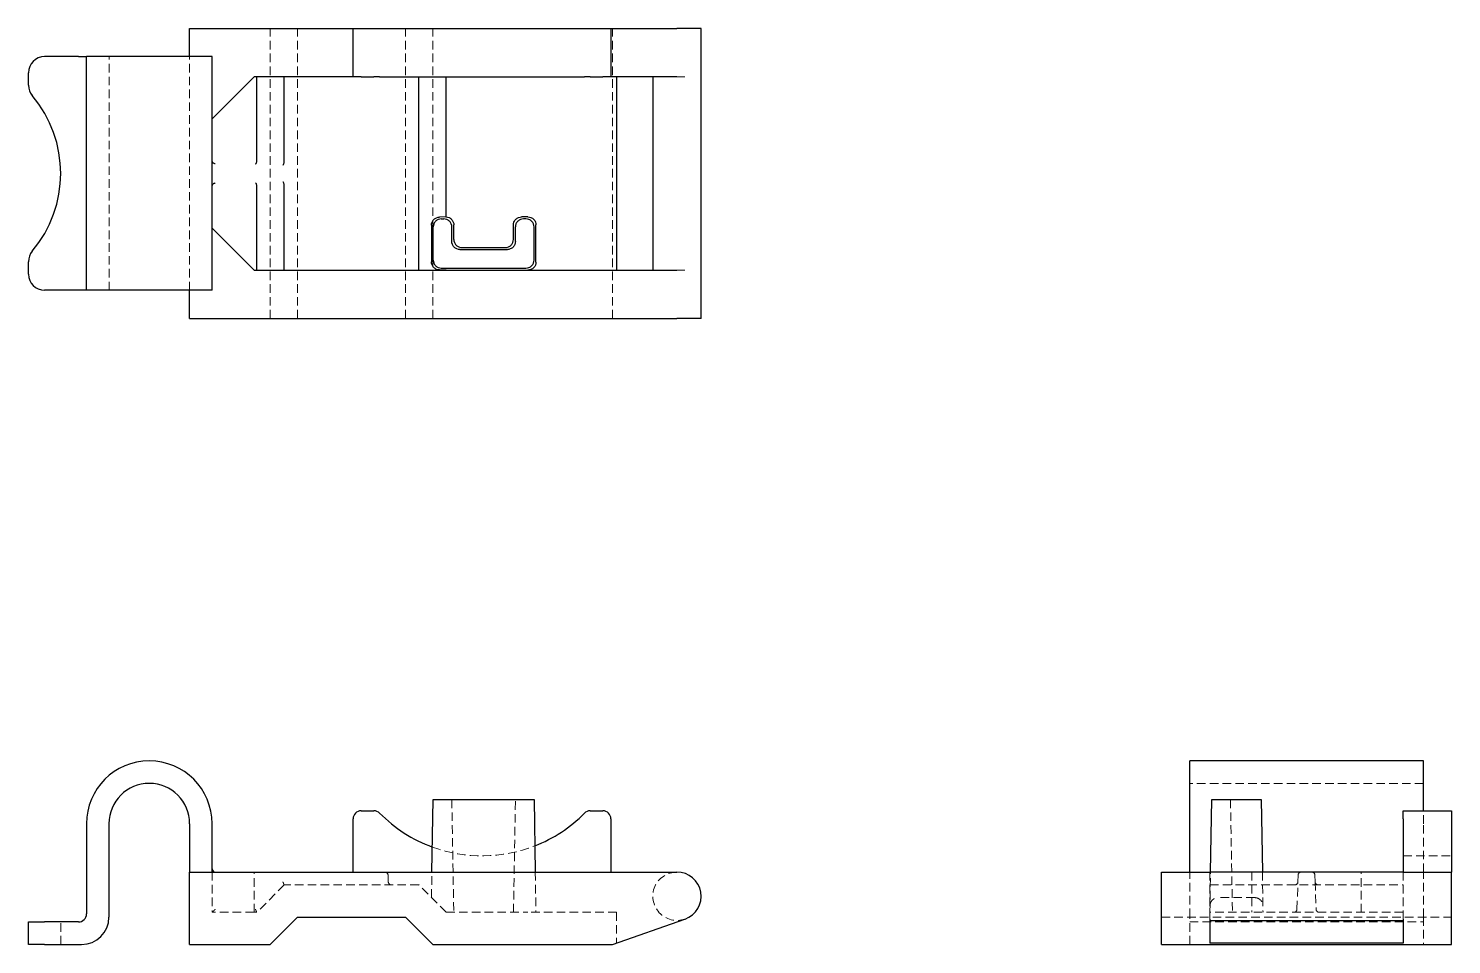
# Model space of a CAD drawing. Header units: millimetres. Extents: x 33 to 245, y 43 to 180.
import ezdxf

# ---------------------------------------------------------------- set-up
doc = ezdxf.new("R2010")
doc.units = ezdxf.units.MM
doc.linetypes.add('HIDDEN', pattern=[1.905, 1.27, -0.635])

msp = doc.modelspace()

# ---------------------------------------------------------------- linework, layer by layer
at = {"color": 7, "linetype": 'Continuous', "lineweight": 25}
for p, q in [((56.95, 175.37), (56.95, 179.56)), ((56.95, 179.56), (81.26, 179.56)), ((81.26, 172.37), (81.26, 179.56)), ((81.26, 179.56), (82.46, 179.56)), ((82.46, 179.56), (84.35, 179.56)), ((84.35, 179.56), (85.2, 179.56)), ((85.2, 179.56), (115.65, 179.56)), ((115.65, 179.56), (116.5, 179.56)), ((116.5, 179.56), (118.39, 179.56)), ((118.39, 179.56), (119.59, 179.56)), ((119.59, 179.56), (119.59, 172.37)), ((119.59, 179.56), (129.41, 179.56)), ((133, 179.56), (129.41, 179.56)), ((133, 136.44), (133, 179.56)), ((40.43, 175.37), (35.4, 175.37)), ((40.43, 175.37), (41.62, 175.37)), ((41.62, 140.63), (41.62, 175.37)), ((60.31, 175.37), (41.62, 175.37)), ((60.31, 140.63), (60.31, 175.37)), ((33, 171.12), (33, 172.97)), ((66.53, 172.37), (60.31, 166.14)), ((81.26, 172.37), (66.53, 172.37)), ((66.94, 159.9), (66.94, 172.37)), ((71.02, 159.76), (71.02, 172.37)), ((82.46, 172.37), (81.26, 172.37)), ((82.46, 172.37), (84.35, 172.37)), ((85.2, 172.37), (84.35, 172.37)), ((85.2, 172.37), (115.65, 172.37)), ((91.03, 143.63), (91.03, 172.37)), ((95.1, 151.53), (95.1, 172.37)), ((116.5, 172.37), (115.65, 172.37)), ((116.5, 172.37), (118.39, 172.37)), ((119.59, 172.37), (118.39, 172.37)), ((129.41, 172.37), (119.59, 172.37)), ((120.43, 172.37), (120.43, 143.63)), ((125.81, 172.37), (125.81, 143.63)), ((66.94, 143.63), (66.94, 156.1)), ((71.02, 143.63), (71.02, 156.24)), ((92.92, 150.3), (92.92, 144.86)), ((95.03, 151.53), (94.1, 151.52)), ((94.37, 151.24), (94.74, 151.24)), ((96.23, 148.18), (96.23, 150.34)), ((105.1, 148.18), (105.1, 150.34)), ((107.25, 151.53), (106.29, 151.53)), ((106.96, 151.24), (106.59, 151.24)), ((108.45, 144.83), (108.45, 150.34)), ((60.31, 149.86), (66.53, 143.63)), ((93.17, 145.12), (93.17, 150.04)), ((95.94, 147.89), (95.94, 150.04)), ((105.39, 147.89), (105.39, 150.04)), ((108.16, 145.12), (108.16, 150.04)), ((97.14, 146.69), (104.19, 146.69)), ((97.43, 146.98), (103.9, 146.98)), ((33, 143.03), (33, 144.88)), ((94.37, 143.92), (106.96, 143.92)), ((66.53, 143.63), (129.41, 143.63)), ((95.1, 143.63), (94.1, 143.65)), ((40.43, 140.63), (35.4, 140.63)), ((41.62, 140.63), (40.43, 140.63)), ((60.31, 140.63), (41.62, 140.63)), ((56.95, 136.44), (56.95, 140.63)), ((56.95, 136.44), (129.41, 136.44)), ((133, 136.44), (129.41, 136.44)), ((240.37, 70.65), (205.63, 70.65)), ((205.63, 61.31), (205.63, 70.65)), ((240.37, 63.23), (240.37, 70.65)), ((92.98, 54.13), (93.17, 64.9)), ((94.37, 64.9), (106.96, 64.9)), ((108.16, 64.9), (108.34, 54.13)), ((208.73, 54.13), (208.92, 64.9)), ((210.12, 64.9), (215.04, 64.9)), ((216.24, 64.9), (216.43, 54.13)), ((81.26, 54.13), (81.26, 62.03)), ((82.46, 63.23), (84.35, 63.23)), ((116.5, 63.23), (118.39, 63.23)), ((119.59, 62.03), (119.59, 54.13)), ((237.37, 63.23), (244.56, 63.23)), ((237.37, 62.03), (237.37, 63.23)), ((237.37, 62.03), (237.37, 54.13)), ((244.56, 63.23), (244.56, 62.03)), ((244.56, 62.03), (244.56, 54.13)), ((41.62, 61.31), (41.62, 47.9)), ((44.98, 47.42), (44.98, 61.31)), ((56.95, 61.31), (56.95, 54.13)), ((60.31, 54.13), (60.31, 61.31)), ((205.63, 54.13), (205.63, 61.31)), ((56.95, 54.13), (129.41, 54.13)), ((56.95, 43.35), (56.95, 54.13)), ((201.44, 54.13), (208.63, 54.13)), ((201.44, 47.14), (201.44, 54.13)), ((237.37, 54.13), (208.63, 54.13)), ((237.37, 54.13), (244.56, 54.13)), ((244.56, 47.14), (244.56, 54.13)), ((33, 43.35), (33, 46.7)), ((33, 46.7), (35.4, 46.7)), ((40.43, 46.7), (35.4, 46.7)), ((68.93, 43.35), (73, 47.42)), ((73, 47.42), (89.05, 47.42)), ((89.05, 47.42), (93.12, 43.35)), ((119.83, 43.35), (130.6, 47.14)), ((201.44, 43.35), (201.44, 47.14)), ((208.63, 47.14), (208.63, 43.56)), ((208.63, 46.94), (237.37, 46.94)), ((237.37, 47.14), (237.37, 43.56)), ((244.56, 43.35), (244.56, 47.14)), ((35.4, 43.35), (33, 43.35)), ((35.4, 43.35), (40.9, 43.35)), ((56.95, 43.35), (68.93, 43.35)), ((93.12, 43.35), (119.83, 43.35)), ((201.44, 43.35), (244.56, 43.35)), ((237.37, 43.56), (208.63, 43.56))]:
    msp.add_line(p, q, dxfattribs=at)
at = {"color": 7, "linetype": 'HIDDEN', "lineweight": 18}
for p, q in [((68.93, 136.44), (68.93, 179.56)), ((73, 136.44), (73, 179.56)), ((89.05, 136.44), (89.05, 179.56)), ((93.12, 136.44), (93.12, 179.56)), ((119.83, 136.44), (119.83, 179.56)), ((44.98, 140.63), (44.98, 175.37)), ((56.95, 140.63), (56.95, 175.37)), ((129.41, 172.37), (130.6, 172.37)), ((129.41, 143.63), (130.6, 143.63)), ((240.37, 67.3), (205.63, 67.3)), ((95.94, 64.9), (96.23, 48.14)), ((105.1, 48.14), (105.39, 64.9)), ((211.69, 64.9), (211.98, 48.14)), ((240.37, 61.31), (240.37, 63.23)), ((240.37, 54.13), (240.37, 61.31)), ((237.37, 56.52), (244.56, 56.52)), ((60.31, 54.13), (60.31, 48.14)), ((66.53, 48.14), (66.53, 54.13)), ((86.46, 53.66), (86.49, 52.67)), ((92.92, 50.32), (92.98, 54.13)), ((108.34, 54.13), (108.45, 48.14)), ((205.63, 47.42), (205.63, 54.13)), ((208.63, 54.13), (208.63, 47.14)), ((208.63, 48.14), (208.73, 54.13)), ((214.86, 54.13), (214.86, 48.14)), ((216.43, 54.13), (216.53, 48.14)), ((221.72, 52.67), (221.76, 53.66)), ((224.24, 53.66), (224.28, 52.67)), ((231.14, 48.14), (231.14, 54.13)), ((237.37, 54.13), (237.37, 47.14)), ((240.37, 47.42), (240.37, 54.13)), ((71.02, 52.21), (66.94, 48.14)), ((91.03, 52.21), (71.02, 52.21)), ((71.02, 52.21), (71.02, 52.21)), ((86.67, 52.31), (86.66, 52.33)), ((95.1, 48.14), (91.03, 52.21)), ((208.63, 52.21), (237.37, 52.21)), ((221.58, 48.6), (221.72, 52.67)), ((224.28, 52.67), (224.42, 48.6)), ((215.3, 50.32), (209.86, 50.32)), ((37.79, 43.35), (37.79, 46.7)), ((66.53, 48.14), (60.31, 48.14)), ((66.94, 48.14), (66.53, 48.14)), ((95.1, 48.14), (107.25, 48.14)), ((120.43, 48.14), (107.25, 48.14)), ((120.43, 48.14), (120.43, 43.56)), ((201.44, 47.42), (244.56, 47.42)), ((205.63, 43.35), (205.63, 47.42)), ((205.63, 46.7), (240.37, 46.7)), ((237.37, 48.14), (208.63, 48.14)), ((240.37, 47.42), (240.37, 43.35))]:
    msp.add_line(p, q, dxfattribs=at)
at = {"color": 7, "linetype": 'Continuous', "lineweight": 25}
for centre, radius, start, end in [((35.4, 172.97), 2.4, 90, 180), ((35.4, 171.12), 2.4, 180, 220.1192), ((19.83, 158), 17.96, 319.8808, 40.1192), ((35.4, 144.88), 2.4, 139.8808, 180), ((35.4, 143.03), 2.4, 180, 270), ((50.96, 61.31), 9.34, 0, 180), ((50.96, 61.31), 5.99, 0, 180), ((82.46, 62.03), 1.2, 90, 180), ((84.35, 62.03), 1.2, 44.7114, 90), ((100.43, 77.95), 21.42, 224.7114, 249.8628), ((100.43, 77.95), 21.42, 291.4988, 315.2886), ((116.5, 62.03), 1.2, 90, 135.2886), ((118.39, 62.03), 1.2, 0, 90), ((60.78, 54.6), 0.479, 180, 270), ((129.41, 50.53), 3.59, 289.4123, 90), ((40.43, 47.9), 1.2, 270, 0), ((40.9, 47.42), 4.07, 270, 0)]:
    msp.add_arc(centre, radius, start, end, dxfattribs=at)
at = {"color": 7, "linetype": 'HIDDEN', "lineweight": 18}
for centre, radius, start, end in [((100.43, 77.95), 21.42, 249.8628, 291.4988), ((85.98, 53.65), 0.479, 2, 90), ((129.41, 50.53), 3.59, 90, 289.4123), ((222.23, 53.65), 0.479, 90, 178), ((223.77, 53.65), 0.479, 2, 90), ((86.97, 52.69), 0.479, 182, 270), ((221.24, 52.69), 0.479, 270, 358), ((224.76, 52.69), 0.479, 182, 270)]:
    msp.add_arc(centre, radius, start, end, dxfattribs=at)
at = {"color": 7, "linetype": 'Continuous', "lineweight": 25}
for points in [[(60.78, 159.42), (60.73, 159.42), (60.67, 159.43), (60.55, 159.48), (60.5, 159.52), (60.41, 159.61), (60.37, 159.67), (60.32, 159.78), (60.31, 159.84), (60.31, 159.9)], [(66.75, 159.42), (66.77, 159.42), (66.79, 159.43), (66.84, 159.48), (66.86, 159.52), (66.9, 159.61), (66.92, 159.67), (66.94, 159.78), (66.94, 159.84), (66.94, 159.9)], [(70.82, 159.28), (70.84, 159.28), (70.87, 159.29), (70.91, 159.34), (70.94, 159.38), (70.97, 159.47), (70.99, 159.53), (71.01, 159.64), (71.01, 159.7), (71.02, 159.76)], [(60.31, 156.1), (60.31, 156.16), (60.32, 156.22), (60.37, 156.33), (60.41, 156.39), (60.5, 156.48), (60.55, 156.52), (60.67, 156.57), (60.73, 156.58), (60.78, 156.58)], [(66.94, 156.1), (66.94, 156.16), (66.94, 156.22), (66.92, 156.33), (66.9, 156.39), (66.86, 156.48), (66.84, 156.52), (66.79, 156.57), (66.77, 156.58), (66.75, 156.58)], [(71.02, 156.24), (71.01, 156.3), (71.01, 156.36), (70.99, 156.47), (70.97, 156.53), (70.94, 156.62), (70.91, 156.66), (70.87, 156.71), (70.84, 156.72), (70.82, 156.72)], [(92.92, 150.3), (92.92, 150.44), (92.94, 150.59), (93.06, 150.89), (93.15, 151.03), (93.38, 151.27), (93.52, 151.36), (93.81, 151.48), (93.96, 151.51), (94.1, 151.52)], [(94.37, 151.24), (94.23, 151.24), (94.08, 151.21), (93.78, 151.1), (93.64, 151.01), (93.41, 150.77), (93.32, 150.63), (93.2, 150.34), (93.17, 150.18), (93.17, 150.04)], [(95.94, 150.04), (95.94, 150.18), (95.92, 150.34), (95.8, 150.63), (95.71, 150.77), (95.47, 151.01), (95.33, 151.1), (95.04, 151.21), (94.88, 151.24), (94.74, 151.24)], [(95.1, 151.53), (95.24, 151.52), (95.39, 151.49), (95.67, 151.37), (95.8, 151.27), (96.02, 151.04), (96.1, 150.91), (96.21, 150.62), (96.23, 150.47), (96.23, 150.34)], [(105.1, 150.34), (105.1, 150.48), (105.12, 150.63), (105.24, 150.92), (105.33, 151.07), (105.56, 151.3), (105.71, 151.39), (106, 151.51), (106.15, 151.53), (106.29, 151.53)], [(106.59, 151.24), (106.44, 151.24), (106.29, 151.21), (106, 151.1), (105.86, 151.01), (105.62, 150.77), (105.53, 150.63), (105.41, 150.34), (105.39, 150.18), (105.39, 150.04)], [(108.16, 150.04), (108.16, 150.18), (108.13, 150.34), (108.01, 150.63), (107.92, 150.77), (107.69, 151.01), (107.55, 151.1), (107.25, 151.21), (107.1, 151.24), (106.96, 151.24)], [(107.25, 151.53), (107.39, 151.53), (107.55, 151.51), (107.84, 151.39), (107.98, 151.3), (108.22, 151.07), (108.31, 150.92), (108.42, 150.63), (108.45, 150.48), (108.45, 150.34)], [(96.23, 148.18), (96.23, 148.04), (96.26, 147.89), (96.38, 147.59), (96.47, 147.45), (96.7, 147.22), (96.84, 147.12), (97.14, 147.01), (97.29, 146.98), (97.43, 146.98)], [(103.9, 146.98), (104.04, 146.98), (104.19, 147.01), (104.49, 147.12), (104.63, 147.22), (104.86, 147.45), (104.95, 147.59), (105.07, 147.89), (105.1, 148.04), (105.1, 148.18)], [(97.14, 146.69), (97, 146.69), (96.84, 146.72), (96.55, 146.83), (96.41, 146.92), (96.17, 147.16), (96.08, 147.3), (95.97, 147.59), (95.94, 147.75), (95.94, 147.89)], [(105.39, 147.89), (105.39, 147.75), (105.36, 147.59), (105.25, 147.3), (105.15, 147.16), (104.92, 146.92), (104.78, 146.83), (104.48, 146.72), (104.33, 146.69), (104.19, 146.69)], [(94.1, 143.65), (93.96, 143.65), (93.81, 143.68), (93.52, 143.8), (93.38, 143.89), (93.15, 144.13), (93.06, 144.27), (92.94, 144.57), (92.92, 144.72), (92.92, 144.86)], [(93.17, 145.12), (93.17, 144.98), (93.2, 144.83), (93.32, 144.53), (93.41, 144.39), (93.64, 144.16), (93.78, 144.06), (94.08, 143.95), (94.23, 143.92), (94.37, 143.92)], [(106.96, 143.92), (107.1, 143.92), (107.25, 143.95), (107.55, 144.06), (107.69, 144.16), (107.92, 144.39), (108.01, 144.53), (108.13, 144.83), (108.16, 144.98), (108.16, 145.12)], [(108.45, 144.83), (108.45, 144.69), (108.42, 144.53), (108.31, 144.24), (108.22, 144.1), (107.98, 143.86), (107.84, 143.77), (107.55, 143.65), (107.39, 143.63), (107.25, 143.63)], [(93.17, 64.9), (93.17, 64.9), (93.2, 64.9), (93.32, 64.9), (93.41, 64.9), (93.64, 64.9), (93.78, 64.9), (94.08, 64.9), (94.23, 64.9), (94.37, 64.9)], [(106.96, 64.9), (107.1, 64.9), (107.25, 64.9), (107.55, 64.9), (107.69, 64.9), (107.92, 64.9), (108.01, 64.9), (108.13, 64.9), (108.16, 64.9), (108.16, 64.9)], [(208.92, 64.9), (208.92, 64.9), (208.95, 64.9), (209.06, 64.9), (209.16, 64.9), (209.39, 64.9), (209.53, 64.9), (209.83, 64.9), (209.98, 64.9), (210.12, 64.9)], [(215.04, 64.9), (215.18, 64.9), (215.34, 64.9), (215.63, 64.9), (215.77, 64.9), (216.01, 64.9), (216.1, 64.9), (216.21, 64.9), (216.24, 64.9), (216.24, 64.9)]]:
    msp.add_open_spline(points, degree=3, knots=[0, 0, 0, 0, 0.25, 0.25, 0.5, 0.5, 0.75, 0.75, 1, 1, 1, 1], dxfattribs=at)
for points in [[(66.94, 159.9), (66.94, 159.9), (66.94, 159.9), (66.94, 159.9)], [(71.02, 159.76), (71.02, 159.76), (71.02, 159.76), (71.02, 159.76)], [(66.94, 156.1), (66.94, 156.1), (66.94, 156.1), (66.94, 156.1)], [(71.02, 156.24), (71.02, 156.24), (71.02, 156.24), (71.02, 156.24)], [(95.03, 151.53), (95.06, 151.53), (95.08, 151.53), (95.1, 151.53)]]:
    msp.add_open_spline(points, degree=3, dxfattribs=at)
at = {"color": 7, "linetype": 'HIDDEN', "lineweight": 18}
for points, knots in [([(71.02, 52.21), (71.01, 52.21), (71.01, 52.22), (70.99, 52.26), (70.97, 52.3), (70.94, 52.39), (70.91, 52.44), (70.87, 52.56), (70.84, 52.62), (70.82, 52.67)], [0, 0, 0, 0, 0.25, 0.25, 0.5, 0.5, 0.75, 0.75, 1, 1, 1, 1]), ([(86.53, 52.5), (86.53, 52.52), (86.5, 52.57), (86.5, 52.63), (86.49, 52.67)], [0, 0, 0, 0, 0.24776, 1, 1, 1, 1]), ([(86.8, 52.24), (86.75, 52.26), (86.71, 52.28), (86.68, 52.31), (86.67, 52.31)], [0, 0, 0, 0, 0.981372, 1, 1, 1, 1]), ([(221.39, 52.23), (221.42, 52.25), (221.51, 52.28), (221.62, 52.38), (221.7, 52.51), (221.71, 52.62), (221.72, 52.67)], [0, 0, 0, 0, 0.202776, 0.444442, 0.730467, 1, 1, 1, 1]), ([(224.28, 52.67), (224.29, 52.61), (224.31, 52.47), (224.44, 52.31), (224.55, 52.26), (224.6, 52.24)], [0, 0, 0, 0, 0.352911, 0.724172, 1, 1, 1, 1]), ([(208.65, 49.15), (208.65, 49.29), (208.68, 49.43), (208.8, 49.72), (208.89, 49.86), (209.13, 50.09), (209.27, 50.18), (209.57, 50.3), (209.72, 50.32), (209.86, 50.32)], [0, 0, 0, 0, 0.25, 0.25, 0.5, 0.5, 0.75, 0.75, 1, 1, 1, 1]), ([(215.3, 50.32), (215.44, 50.32), (215.59, 50.3), (215.89, 50.18), (216.03, 50.09), (216.27, 49.86), (216.36, 49.72), (216.48, 49.43), (216.51, 49.29), (216.52, 49.15)], [0, 0, 0, 0, 0.25, 0.25, 0.5, 0.5, 0.75, 0.75, 1, 1, 1, 1]), ([(60.31, 48.14), (60.31, 48.14), (60.32, 48.15), (60.37, 48.19), (60.41, 48.23), (60.5, 48.32), (60.55, 48.37), (60.67, 48.49), (60.73, 48.54), (60.78, 48.6)], [0, 0, 0, 0, 0.25, 0.25, 0.5, 0.5, 0.75, 0.75, 1, 1, 1, 1]), ([(66.94, 48.14), (66.94, 48.14), (66.94, 48.15), (66.92, 48.19), (66.9, 48.23), (66.86, 48.32), (66.84, 48.37), (66.79, 48.49), (66.77, 48.54), (66.75, 48.6)], [0, 0, 0, 0, 0.25, 0.25, 0.5, 0.5, 0.75, 0.75, 1, 1, 1, 1]), ([(221.1, 48.14), (221.16, 48.14), (221.22, 48.15), (221.33, 48.19), (221.39, 48.23), (221.48, 48.32), (221.52, 48.37), (221.57, 48.49), (221.58, 48.54), (221.58, 48.6)], [0, 0, 0, 0, 0.25, 0.25, 0.5, 0.5, 0.75, 0.75, 1, 1, 1, 1]), ([(224.42, 48.6), (224.42, 48.54), (224.43, 48.49), (224.48, 48.37), (224.52, 48.32), (224.61, 48.23), (224.67, 48.19), (224.78, 48.15), (224.84, 48.14), (224.9, 48.14)], [0, 0, 0, 0, 0.25, 0.25, 0.5, 0.5, 0.75, 0.75, 1, 1, 1, 1])]:
    msp.add_open_spline(points, degree=3, knots=knots, dxfattribs=at)

doc.saveas('drawing.dxf')
